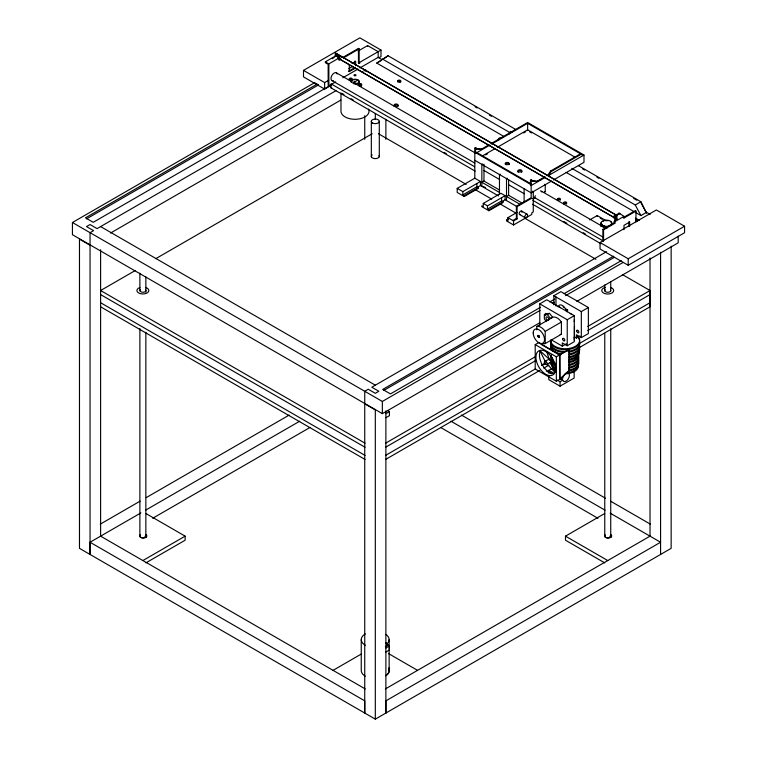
<?xml version="1.0" encoding="UTF-8"?>
<svg xmlns="http://www.w3.org/2000/svg" width="757" height="757" viewBox="0 0 757 757"><rect width="100%" height="100%" fill="white"/><g stroke="black" fill="none" stroke-linecap="round" stroke-linejoin="round"><path stroke-width="1.14" d="M140.859 512.915L90.045 542.249L90.045 554.455L90.045 245.211L79.476 239.108L79.476 548.352L375.311 719.15L671.147 548.352L671.147 246.195M139.884 536.079L139.884 328.576M139.884 290.849L139.884 273.163M145.855 536.221L145.855 332.257M145.855 292.174L145.855 276.844M535.208 344.624L535.208 369.019L556.338 381.225L559.858 379.191L569.368 370.447L569.368 349.299L559.716 354.711L559.858 379.191L559.858 354.787L538.729 342.59L535.208 344.624L556.338 356.821L569.368 349.299M556.338 381.225L556.338 356.821M559.858 379.191L569.207 370.372L569.207 349.223M604.767 536.079L604.767 333.288M610.738 536.221L610.738 328.718M610.738 290.991L610.738 281.557M650.017 536.552L650.017 257.995M660.577 554.455L660.577 252.289M602.865 241.53L602.865 229.39L614.135 222.88L615.261 217.354M615.678 218.735L614.835 223.287L603.566 229.797L602.865 229.39M490.971 143.669L498.059 139.572L500.169 137.537L501.579 138.351M512.139 132.257L510.738 131.444L508.619 133.478L499.469 138.758L498.759 139.979L498.059 139.572M553.405 180.005L583.988 162.348L583.988 155.024L527.638 122.492L510.029 132.664L509.329 133.885L508.619 133.478M550.509 171.101L548.002 174.99L548.711 175.397L583.988 155.024L579.815 154.182L550.509 171.101L551.219 171.508L580.515 154.589M548.711 175.397L551.219 171.508M503.708 136.355L376.759 63.068L388.029 55.744L516 129.627M384.272 58.45L388.029 55.744M331.68 85.021L324.639 89.089L303.5 76.892L303.5 70.382L359.849 37.85L380.989 50.047L380.989 56.557L378.973 57.721M335.304 52.914L616.983 215.537L335.304 52.914L335.237 56.614M336.013 54.949L336.08 55.886L339.533 57.882L339.533 56.898L336.013 54.949L336.08 55.886M335.72 81.879L328.86 85.834L328.16 85.427L328.16 64.279L325.34 62.661L325.34 61.847L338.019 54.523L338.019 55.337M332.162 58.715L334.121 57.589M339.533 56.898L338.019 57.778L338.019 56.964M325.34 61.847L328.86 63.872L339.429 57.778M340.839 56.964L341.539 56.557L341.539 57.371M340.697 58.668L338.72 59.812L339.429 60.219L339.429 56.15M342.666 57.532L358.449 48.42L359.149 48.827L359.149 63.474L359.849 62.254L380.989 50.047M343.375 57.939L359.149 48.827M358.212 51.003L367.599 45.581L378.169 51.675L378.169 57.371L381.963 59.623M539.996 322.633L382.351 413.644L72.435 234.717L72.435 222.511L315.035 82.447M352.005 63.531L355.629 61.44L355.629 65.774M317.287 84.008L85.475 217.846L93.225 222.312L331.159 84.945M86.497 218.877L318.309 85.039M303.5 70.382L324.639 82.579L328.661 80.261M348.788 68.641L352.809 66.313M358.449 48.42L358.449 63.068L359.849 63.068M354.919 67.534L348.58 71.196L349.289 71.603L355.629 67.941M342.798 77.791L357.957 69.038M359.972 67.875L378.169 57.371M330.979 84.822L330.979 87.869L331.68 87.462M376.759 63.068L381.452 60.352M335.957 90.698L97.085 228.614L90.045 224.545L86.516 226.58L93.565 230.648L90.045 232.683L90.045 244.88M110.513 233.061L340.839 100.085M135.323 270.476L100.605 290.527L365.101 443.224M155.753 258.686L372.245 133.696M498.484 195.94L480.449 185.531L480.449 181.462L462.839 191.625L462.839 194.88L476.929 186.752L478.329 187.566L478.329 188.37L464.249 196.508L457.2 192.439L457.2 188.37L474.809 178.207L474.809 148.117L476.219 148.117L476.219 148.93L482.559 149.337L475.519 148.523L476.219 148.117M475.519 152.583L476.219 152.185L531.159 183.904L530.458 184.311L475.519 152.583L475.519 147.71M481.859 148.93L488.946 144.833M476.219 152.99L489.647 145.24M491.672 144.076L527.638 123.306L582.578 155.024M482.266 156.008L495.381 148.438M497.396 147.274L527.638 129.816L574.44 156.841M485.616 154.892L487.612 153.737M523.636 132.939L525.642 131.784M482.559 163.976L481.859 164.383L481.859 186.345M499.62 190.092L483.969 181.055L481.859 182.276L499.469 192.439M480.449 185.531L476.929 187.566L476.929 183.497M500.169 174.138L499.469 174.545L499.469 194.473M462.839 194.88L464.249 195.694L478.329 187.566M507.209 178.207L506.509 178.614L506.509 200.577M505.099 195.694L487.489 205.857L487.489 209.112L501.579 200.984L502.989 201.797L502.989 202.611L488.899 210.739L481.859 206.67L481.859 205.857L483.259 206.67L483.259 203.425L500.869 193.253L505.099 195.694L505.099 199.763L501.579 201.797L501.579 197.728M544.813 177.649L531.159 185.531L530.458 185.124L530.458 180.242L531.868 180.242L531.868 181.055L538.208 181.462L532.218 180.715M531.868 180.242L530.458 180.242M522.321 203.198L508.619 195.287L506.509 196.508L520.201 204.418M537.498 181.055L545.078 176.674M487.489 209.112L488.899 209.926L502.989 201.797M551.361 181.178L531.159 192.846L474.809 160.314M505.099 199.763L517.078 206.67L531.159 198.542L531.159 179.835M535.313 195.703A5.507 3.179 -60 0 0 534.679 198.135L533.278 198.949L532.568 198.542M532.568 191.218L533.278 191.625L533.278 211.96L531.802 212.812L531.802 214.439L513.549 224.971L506.509 220.912L506.509 220.098L507.919 220.912L507.919 217.656L516.974 212.424M506.509 220.098L508.524 218.934M512.849 220.505L516.369 218.47L517.078 218.877L517.078 206.67M507.919 217.656L513.549 220.912L517.078 218.877M589.712 219.899L597.226 215.565L606.206 220.751M615.573 217.335L615.649 216.313L615.536 218.007L614.835 218.404L613.425 217.6L613.425 216.786L619.065 213.124L619.765 213.938M615.649 217.287L614.306 216.521M619.765 213.531L616.245 215.565L615.536 215.158M571.79 168.347L635.265 204.986L640.895 201.731L646.535 213.124L640.895 202.545M614.835 217.6L615.536 217.193M338.313 58.393L616.983 219.199L338.379 58.355M635.965 221.933L635.965 211.089L635.265 210.683L623.285 217.6L623.995 218.007L623.995 216.379L614.835 221.659L614.135 221.252M623.995 218.007L635.965 211.089M100.255 524.156L140.083 501.162M146.205 497.623L289.174 415.082M629.625 226.409L629.625 222.066L623.995 225.321L623.995 229.664M635.776 212.603L640.895 215.565L646.535 212.31M600.046 242.505L656.395 209.963L684.565 226.239L684.565 232.74L628.215 265.272L600.046 249.006L600.046 242.505L628.215 258.771L684.565 226.239M145.543 510.209L299.744 421.185M606.575 251.655L371.791 387.215L378.831 391.274L375.311 393.309L368.271 389.249L364.742 391.274L364.742 403.481M152.687 518.28L309.954 427.487M613.492 256.197L382.701 389.439L390.442 393.914L540.564 307.247M383.714 390.48L614.514 257.238M539.769 325.368L539.769 303.869L546.809 299.8L574.279 315.66L574.279 341.681L567.239 345.75L562.309 342.902L562.309 346.157L566.331 343.839M553.859 304.787L553.859 295.732L560.899 291.663L588.369 307.522L588.369 333.553L581.329 337.622L576.399 334.774L576.399 338.029L574.459 336.903L574.459 326.333M549.752 301.939L554.862 298.996M564.05 293.688L621.242 260.673M72.435 222.511L382.351 401.447L539.996 310.427M552.279 303.339L554.332 302.157M565.593 295.656L622.916 262.556M544.368 314.874L546.488 313.653L549.535 313.379L552.582 317.174L550.471 318.394L547.425 314.6L544.368 314.874L544.368 318.943L546.204 321.223M547.425 314.6L549.535 313.379M576.843 301.352L678.187 242.846L678.187 236.193M536.76 329.825L536.76 326.494L552.96 317.145A9.964 5.753 60 0 1 561.41 322.018L561.41 334.225L545.21 343.574A9.964 5.753 60 0 1 542.485 343.441M385.881 413.663L389.401 411.638L389.401 415.697L385.881 417.732M142.865 560.549L185.134 536.155L185.134 540.214L145.883 562.877M536.76 326.494A9.964 5.753 60 0 1 545.21 331.377L561.41 322.018M539.769 303.869L567.239 319.728L574.279 315.66M553.859 295.732L581.329 311.591L588.369 307.522M385.521 443.224L535.644 356.556M587.725 326.485L650.017 290.527L650.017 306.793L579.55 347.472M385.521 447.292L535.644 360.625M587.725 330.554L650.017 294.587M576.399 338.029L579.919 335.994M385.521 455.43L535.644 368.754M541.577 365.347L545.854 362.858M549.932 360.502L551.976 359.32M579.55 343.404L650.017 302.724M541.709 365.432L545.494 363.246M385.521 459.49L539.722 370.466M543.81 368.11L548.92 365.158M548.797 373.21L548.797 370.324L551.796 368.593M557.247 380.118L560.066 381.736L562.792 380.165A4.779 2.763 -60 0 0 568.11 379.181A4.779 2.763 -60 0 0 567.75 372.917M548.797 376.343L548.797 379.673L560.066 386.184L574.156 378.046L574.156 371.034M333.052 670.352L361.221 654.086M604.729 562.877L565.488 540.214L565.488 536.155L604.729 513.492M385.351 646.658L387.991 645.134L385.644 642.542M385.881 647.973L389.401 645.948L389.401 650.008L385.881 652.042M385.37 688.936L650.017 536.155M550.311 362.603L547.141 364.098L554.89 372.274L550.311 362.603L555.723 372.028M549.26 359.244L545.04 361.108L539.826 350.529L549.26 359.244L546.668 351.579M579.815 154.182L583.287 154.617M565.46 308.761L567.845 310.133M529.645 131.784L531.651 132.939M578.452 165.679L640.895 201.731M475.046 106.794L477.099 107.977M489.382 115.073L491.425 116.256M582.54 168.858L584.593 170.041M596.876 177.129L598.919 178.311M633.732 198.41L636.798 200.189M382.389 58.999L510.029 132.664M646.279 212.225L650.159 214.401M566.16 172.416L633.732 211.421M498.759 138.351L499.469 138.758M397.775 80.952L399.819 82.135M635.502 218.139L639.258 220.306M635.502 218.953L638.312 220.58M635.615 220.24L637.489 221.328M355.629 61.44L354.919 61.033L354.919 64.279M358.449 63.068L359.149 63.474M623.995 216.379L619.065 213.124M629.625 222.066L628.925 221.659L628.925 226.002M615.649 216.313L614.306 215.537L614.239 216.559M613.425 216.786L615.536 218.007M348.58 64.686L349.289 65.093L349.289 71.603M540.214 179.485L540.914 179.892M614.135 222.88L614.835 223.287M544.548 184.311L545.248 184.717L545.248 192.032L544.548 191.625M600.216 218.101L602.212 219.256M474.809 148.117L476.219 148.93M336.382 72.804L475.273 152.99M540.63 190.726L605.988 228.453M331.907 80.564L474.876 163.115M534.101 197.303L602.525 236.809M533.978 197.728L534.679 198.135M483.969 170.476L499.62 179.523M508.619 184.717L524.27 193.754M531.159 198.542L530.458 198.135L516.369 206.264L516.369 218.47M330.979 83.8L474.648 166.748M532.852 200.359L603.32 241.038M341.909 93.366L343.952 94.549M351.106 98.684L353.15 99.858M444.17 152.412L446.214 153.586M563.814 221.489L566.889 223.258M583.25 232.702L585.293 233.885M330.979 87.869L475.169 171.12M532.436 204.182L600.954 243.735M474.809 178.207L480.449 181.462M483.505 186.553L485.521 187.708M521.592 211.052L527.222 214.307A1.997 1.154 -60 0 1 526.598 217.391A1.997 1.154 -60 0 1 524.866 216.388A1.997 1.154 -60 0 1 527.222 214.307M519.595 214.496L525.235 217.751M378.377 133.696L466.198 184.396M475.387 189.704L491.728 199.138M499.894 203.851L516.236 213.285M524.402 218.007L595.891 259.273M622.443 274.602L650.017 290.527M457.2 188.37L462.839 191.625M483.259 203.425L487.489 205.857M546.989 314.354L545.305 313.389L545.305 315.537M551.077 339.675L562.309 346.157M541.123 344.378L557.464 353.812M548.797 370.324L554.436 373.57M560.909 379.087L562.792 380.165M546.232 370.911L551.342 373.863M461.448 415.082L605.439 498.21M610.539 501.162L650.367 524.156M450.879 421.185L605.08 510.209M610.189 513.161L660.577 542.249L385.881 700.85L385.881 713.047L385.881 410.89M100.605 226.58L375.311 385.181M440.669 427.487L597.935 518.28M387.48 410.521L389.401 411.638M565.488 536.155L607.748 560.549M100.605 294.587L365.101 447.292M100.605 302.724L365.101 455.43M100.605 306.793L365.101 459.49M389.401 645.948L385.729 643.005M145.883 513.492L185.134 536.155M388.388 653.499L417.571 670.352M100.605 536.155L365.252 688.936M90.045 542.249L364.742 700.85L364.742 713.047L364.742 403.812L375.311 409.916L375.311 719.15M635.265 204.986L640.895 215.565M567.144 309.727L567.144 311.893M628.215 258.771L628.215 265.272M616.983 215.537L616.917 219.246M614.835 216.786L614.835 218.404M604.767 284.954L604.767 290.849M603.566 229.797L603.566 240.83M597.226 215.565L597.226 216.379M581.329 311.591L581.329 337.622M567.239 319.728L567.239 345.75M560.066 377.79L560.066 379.721L562.792 378.15A4.779 2.763 -60 0 1 564.362 374.866M560.066 381.736L560.066 386.184M555.969 296.952L555.969 306.008M551.181 341.161L551.181 348.211M551.181 355.26L551.181 359.963L551.058 355.175M551.058 341.076L551.058 348.125M545.21 331.377L545.21 343.574M527.638 123.306L527.638 130.63M524.118 188.777L524.118 202.204M513.549 220.912L513.549 224.971M508.619 179.485L508.619 195.287M488.899 209.926L488.899 210.739M483.969 164.203L483.969 181.055M464.249 195.694L464.249 196.508M389.145 639.608L389.145 670.513M385.881 119.265L385.881 139.326M382.351 401.447L382.351 413.644M379.295 121.347L379.295 156.803M375.311 113.559L375.311 119.464M371.327 121.347L371.327 156.803M367.599 45.581L367.599 46.395M364.742 115.726L364.742 139.326M361.25 639.608L361.25 670.513A13.948 8.053 0 0 0 365.338 676.209M340.972 92.969L340.972 111.194A14.033 8.1 0 0 0 356.84 119.228A14.033 8.1 0 0 0 368.555 109.093M328.86 63.872L328.86 85.834M324.639 82.579L324.639 89.089M100.605 249.734L100.605 536.552M388.663 668.431A13.948 8.053 0 0 1 385.881 675.689M385.881 634.432A13.948 8.053 0 0 1 387.272 643.63M365.338 645.305A13.948 8.053 0 0 1 365.338 633.912M145.732 534.451A3.539 2.044 0 0 1 146.063 537.205A3.539 2.044 0 0 1 141.332 537.64A3.539 2.044 0 0 1 140.177 534.962M144.975 536.334A3.539 2.044 0 0 1 146.309 537.063M548.399 320.41A1.997 1.154 60 0 1 546.128 318.565A1.997 1.154 60 0 1 547.349 317.003A1.997 1.154 60 0 1 548.768 319.937M570.097 313.53A5.233 3.019 60 0 1 571.062 314.051M574.326 319.511A5.233 3.019 60 0 1 574.128 321.602M561.41 334.225A9.964 5.753 60 0 1 560.114 334.367M548.56 359.073A1.997 1.154 60 0 1 550.5 360.739A1.997 1.154 60 0 1 550.027 362.698M554.228 373.598A13.948 8.053 60 0 1 542.637 365.432A13.948 8.053 60 0 1 540.356 350.917M565.176 374.005A4.779 2.763 -60 0 1 566.056 373.371M579.673 343.129A14.515 8.384 0 0 1 568.914 351.22M567.059 351.437A14.515 8.384 0 0 1 551.134 340.962M574.478 336.95A9.311 5.375 0 0 1 574.156 338.341M574.156 337.177A9.311 5.375 0 0 1 574.156 339.969M577.733 336.174A14.515 8.384 0 0 1 568.914 348.457A14.515 8.384 0 0 1 550.642 340.366M577.733 337.149A14.515 8.384 0 0 1 568.914 349.431A14.515 8.384 0 0 1 550.642 341.341M579.673 345.892A14.515 8.384 0 0 1 568.914 353.992M561.401 353.992A14.515 8.384 0 0 1 551.134 343.725M579.673 346.867A14.515 8.384 0 0 1 568.914 354.967M560.502 354.806A14.515 8.384 0 0 1 557.9 354.125M552.591 351.059A14.515 8.384 0 0 1 550.642 346.867M579.673 344.104A14.515 8.384 0 0 1 568.914 352.194M564.211 352.469A14.515 8.384 0 0 1 550.642 344.104M579.673 348.655A14.515 8.384 0 0 1 568.914 356.755M579.673 349.63A14.515 8.384 0 0 1 568.914 357.73M578.244 354.929A13.541 7.816 0 0 1 568.668 364.505M553.433 360.862A13.541 7.816 0 0 1 551.616 356.954M578.244 357.692A13.541 7.816 0 0 1 568.668 367.268M555.581 365.252A13.541 7.816 0 0 1 552.08 357.692M578.244 358.676A13.541 7.816 0 0 1 568.668 368.252M555.581 366.227A13.541 7.816 0 0 1 552.08 358.676M578.708 354.191A13.541 7.816 0 0 1 568.668 361.742M578.708 355.165A13.541 7.816 0 0 1 568.668 362.717M578.708 350.302A14.023 8.1 0 0 1 568.791 360.218M579.181 351.428A14.023 8.1 0 0 1 568.791 359.244M570.153 364.713A9.992 5.772 0 0 1 568.573 365.139M578.244 355.904A13.541 7.816 0 0 1 568.668 365.48M555.581 363.464A13.541 7.816 0 0 1 551.616 357.929M578.244 365.252A13.087 7.551 0 0 1 566.293 372.775M555.912 370.589A13.087 7.551 0 0 1 553.831 369.028M570.153 367.486A9.992 5.772 0 0 1 568.573 367.911M578.244 360.464A13.541 7.816 0 0 1 568.668 370.041M555.581 368.016A13.541 7.816 0 0 1 552.08 360.464M578.244 361.439A13.541 7.816 0 0 1 568.668 371.015M555.581 368.99A13.541 7.816 0 0 1 552.08 361.439M578.244 366.227A13.087 7.551 0 0 1 565.157 373.778M555.912 371.564A13.087 7.551 0 0 1 553.831 370.003M557.266 306.547A5.98 3.454 60 0 1 560.454 307.73M558.609 305.932A5.98 3.454 60 0 1 562.725 305.696A5.98 3.454 60 0 1 566.387 311.203M563.161 306.613A5.252 3.037 60 0 1 564.069 307.522M509.139 164.676A1.997 1.154 0 0 0 507.209 163.228L506.698 163.266A1.997 1.154 0 0 0 505.288 164.08M521.62 172.274A1.997 1.154 0 0 0 519.889 170.552L519.378 170.59A1.997 1.154 0 0 0 518.167 172.274M541.179 191.493A5.507 3.179 -60 0 1 541.794 191.966M520.598 214.401A1.997 1.154 -60 0 1 519.188 213.446A1.997 1.154 -60 0 1 520.844 211.033A1.997 1.154 -60 0 1 521.952 212.405M610.615 534.451A3.539 2.044 0 0 1 610.946 537.205A3.539 2.044 0 0 1 606.225 537.64A3.539 2.044 0 0 1 605.061 534.962M609.858 536.334A3.539 2.044 0 0 1 611.192 537.063M388.956 667.863A13.796 7.967 0 0 1 385.748 675.613M358.553 85.238A1.495 0.861 0 0 1 360.512 84.775A1.495 0.861 0 0 1 361.316 85.901M358.856 83.317A3.984 2.299 0 0 1 358.458 83.876M358.458 81.576A3.984 2.299 0 0 1 358.856 82.135M349.091 79.703A1.495 0.861 0 0 1 350.519 79.22A1.495 0.861 0 0 1 351.844 79.807M355.402 81.179A0.994 0.577 0 0 1 355.79 82.068A0.994 0.577 0 0 1 354.21 82.049A0.994 0.577 0 0 1 354.636 81.179M351.153 82.305A3.984 2.299 0 0 1 354.314 79.447A3.984 2.299 0 0 1 358.979 81.51A3.984 2.299 0 0 1 355.005 84.008M355.639 79.277A3.984 2.299 0 0 1 359.244 81.775A3.984 2.299 0 0 1 354.91 83.857M353.898 83.724A3.984 2.299 0 0 1 352.98 83.44M351.352 81.955A3.984 2.299 0 0 1 354.598 79.296M557.398 200.132A1.495 0.861 0 0 1 558.836 199.044A1.495 0.861 0 0 1 560.284 200.132M364.429 70.656A1.997 1.154 0 0 1 365.432 70.808M398.002 82.201A1.495 0.861 0 0 1 399.299 80.904A1.495 0.861 0 0 1 400.595 82.201M361.496 85.655A1.495 0.861 0 0 1 360.957 85.976M359.461 85.976A1.495 0.861 0 0 1 359.149 85.834M358.714 85.229A1.495 0.861 0 0 1 360.209 84.368A1.495 0.861 0 0 1 361.704 85.229M349.251 79.958A1.495 0.861 0 0 1 350.699 78.87A1.495 0.861 0 0 1 352.137 79.958M359.017 83.175A3.984 2.299 0 0 1 358.525 83.705M356.651 80.223A3.984 2.299 0 0 1 357.578 80.497M358.335 80.904A3.984 2.299 0 0 1 359.206 81.993M394.274 106.387A1.997 1.154 0 0 1 396.166 104.816A1.997 1.154 0 0 1 397.955 106.425M566.615 203.813A1.495 0.861 0 0 1 566.454 204.012M563.87 203.983A1.495 0.861 0 0 1 564.637 202.762A1.495 0.861 0 0 1 566.633 203.359M333.326 80.696A4.485 2.593 -60 0 1 331.907 75.388A4.485 2.593 -60 0 1 337.206 73.968M610.502 221.612A5.479 3.16 0 0 1 611.571 224.715M607.455 226.797A5.479 3.16 0 0 1 601.19 222.681M602.771 221.318A5.479 3.16 0 0 1 603.963 220.855M605.316 220.59A5.479 3.16 0 0 1 608.145 220.703M604.947 226.144A4.476 2.583 0 0 1 603.897 225.841M602.373 224.838A4.476 2.583 0 0 1 601.995 224.195M363.436 69.994A1.997 1.154 0 0 1 365.839 70.183A1.997 1.154 0 0 1 366.161 71.565M363.019 71.811A1.997 1.154 0 0 1 362.707 71.565M601.011 226.343A5.479 3.16 0 0 1 601.19 224.715M607.256 227.857A4.476 2.583 0 0 1 603.017 227.024M602.373 226.466A4.476 2.583 0 0 1 602.146 224.488M608.808 226.125A5.479 3.16 0 0 1 600.907 223.362A5.479 3.16 0 0 1 608.59 220.391A5.479 3.16 0 0 1 610 225.671M601.011 225.936A5.479 3.16 0 0 1 601.19 224.309M611.296 223.921A5.479 3.16 0 0 1 611.76 224.706M324.592 88.881A5.403 3.113 -60 0 1 324.034 88.247M318.489 84.718A5.403 3.113 -60 0 1 316.284 83.772M145.789 535.776A2.99 1.722 0 0 1 142.354 537.848A2.99 1.722 0 0 1 140.348 535.227M610.407 535.35A2.99 1.722 0 0 1 607.625 537.877A2.99 1.722 0 0 1 605.231 535.227M145.817 290.111A2.962 1.713 0 0 1 142.562 292.249A2.962 1.713 0 0 1 140.386 289.694M145.42 287.405A5.98 3.454 0 0 1 147.653 292.59A5.98 3.454 0 0 1 138.399 292.817A5.98 3.454 0 0 1 139.884 287.537M610.577 290.111A2.962 1.713 0 0 1 607.332 292.249A2.962 1.713 0 0 1 605.155 289.704M610.71 287.565A5.98 3.454 0 0 1 612.167 292.864A5.98 3.454 0 0 1 602.884 292.59A5.98 3.454 0 0 1 605.278 287.405M379.02 155.488A3.984 2.299 0 0 1 374.706 158.601A3.984 2.299 0 0 1 372.198 154.882M555.297 371.365L554.313 373.542A13.948 8.053 60 0 1 539.769 368.489A13.948 8.053 60 0 1 538.804 350.841L540.839 350.217A13.948 8.053 60 0 1 551.777 357.351A13.948 8.053 60 0 1 555.297 371.365M538.028 335.928A0.994 0.577 60 0 0 539.088 337.243A0.994 0.577 60 0 0 539.088 335.834A0.994 0.577 60 0 0 538.028 335.928M537.886 336.013A0.994 0.577 60 0 0 538.946 337.329A0.994 0.577 60 0 0 538.946 335.919A0.994 0.577 60 0 0 537.886 336.013M533.193 332.976A8.034 4.637 60 0 0 541.709 343.574A8.034 4.637 60 0 0 541.709 332.219A8.034 4.637 60 0 0 533.193 332.976M576.749 330.941A1.495 0.861 60 0 0 578.357 332.881A1.495 0.861 60 0 0 578.31 330.733A1.495 0.861 60 0 0 576.749 330.941M562.659 339.041A1.495 0.861 60 0 0 564.249 341.01A1.495 0.861 60 0 0 564.249 338.899A1.495 0.861 60 0 0 562.659 339.041M544.368 362.149A1.997 1.154 60 0 0 546.507 364.732A1.997 1.154 60 0 0 546.45 361.884A1.997 1.154 60 0 0 544.368 362.149M505.799 164.383A1.997 1.154 0 0 0 509.139 163.862A1.997 1.154 0 0 0 506.698 162.452A1.997 1.154 0 0 0 505.799 164.383M518.479 171.697A1.997 1.154 0 0 0 521.819 171.186A1.997 1.154 0 0 0 519.378 169.776A1.997 1.154 0 0 0 518.479 171.697M354.39 75.653A0.994 0.577 0 0 0 355.989 75.284A0.994 0.577 0 0 0 354.636 74.669A0.994 0.577 0 0 0 354.39 75.653M557.786 199.706A1.495 0.861 0 0 0 560.284 199.318A1.495 0.861 0 0 0 558.448 198.258A1.495 0.861 0 0 0 557.786 199.706M359.149 85.021A1.495 0.861 0 0 0 361.647 84.633A1.495 0.861 0 0 0 359.821 83.582A1.495 0.861 0 0 0 359.149 85.021M564.4 203.491A1.495 0.861 0 0 0 566.671 202.772A1.495 0.861 0 0 0 564.457 201.996A1.495 0.861 0 0 0 564.4 203.491M398.239 81.567A1.495 0.861 0 0 0 400.746 81.179A1.495 0.861 0 0 0 398.911 80.119A1.495 0.861 0 0 0 398.239 81.567M349.639 79.532A1.495 0.861 0 0 0 352.137 79.144A1.495 0.861 0 0 0 350.311 78.094A1.495 0.861 0 0 0 349.639 79.532M394.889 106.056A1.997 1.154 0 0 0 398.097 105.327A1.997 1.154 0 0 0 395.4 104.078A1.997 1.154 0 0 0 394.889 106.056M372.491 122.975A3.984 2.299 0 0 0 379.162 121.943A3.984 2.299 0 0 0 374.28 119.123A3.984 2.299 0 0 0 372.491 122.975"/></g></svg>
